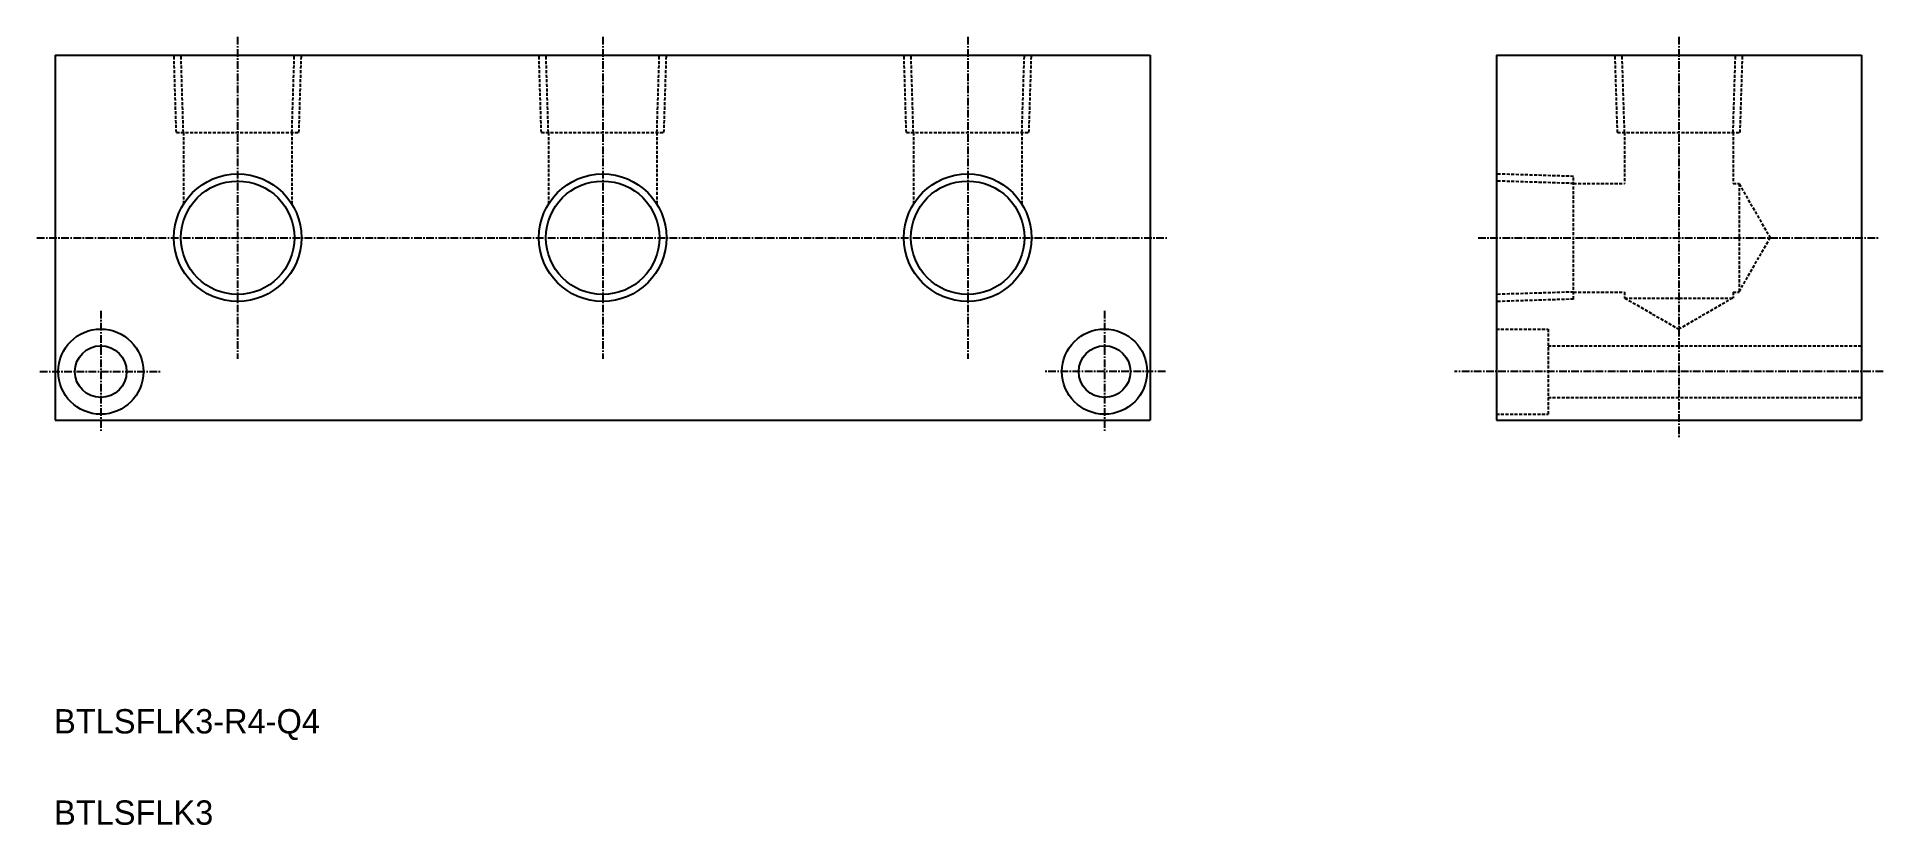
# Model space of a CAD drawing. Extents: x 70 to 373, y 94 to 223.
import ezdxf

# ---------------------------------------------------------------- set-up
doc = ezdxf.new("R2010")
doc.units = 0
doc.linetypes.add('CENTER', pattern=[2, 1.25, -0.25, 0.25, -0.25])
doc.linetypes.add('DASHED', pattern=[0.75, 0.5, -0.25])
doc.layers.get('0').update_dxf_attribs({"linetype": 'CONTINUOUS'})
doc.layers.add('CENTER', color=1, linetype='CENTER')

msp = doc.modelspace()

# ---------------------------------------------------------------- linework, layer by layer
at = {"color": 7, "linetype": 'CONTINUOUS'}
for p, q in [((72.55, 220.12), (252.55, 220.12)), ((72.55, 220.12), (72.55, 160.12)), ((252.55, 220.12), (252.55, 160.12)), ((309.45, 220.12), (369.45, 220.12)), ((309.45, 220.12), (309.45, 160.12)), ((369.45, 220.12), (369.45, 160.12)), ((72.55, 160.12), (252.55, 160.12)), ((309.45, 160.12), (369.45, 160.12))]:
    msp.add_line(p, q, dxfattribs=at)
at = {"color": 3, "linetype": 'DASHED'}
for p, q in [((92.47, 207.42), (92.08, 220.12)), ((93.63, 207.42), (93.24, 220.12)), ((111.47, 207.42), (111.87, 220.12)), ((112.63, 207.42), (113.03, 220.12)), ((152.47, 207.42), (152.08, 220.12)), ((153.63, 207.42), (153.24, 220.12)), ((171.47, 207.42), (171.87, 220.12)), ((172.63, 207.42), (173.03, 220.12)), ((212.47, 207.42), (212.08, 220.12)), ((213.63, 207.42), (213.24, 220.12)), ((231.47, 207.42), (231.87, 220.12)), ((232.63, 207.42), (233.03, 220.12)), ((329.37, 207.42), (328.97, 220.12)), ((330.53, 207.42), (330.13, 220.12)), ((348.37, 207.42), (348.76, 220.12)), ((349.53, 207.42), (349.93, 220.12)), ((92.47, 207.42), (112.63, 207.42)), ((93.63, 207.42), (93.63, 195.62)), ((111.47, 207.42), (111.47, 195.62)), ((152.47, 207.42), (172.63, 207.42)), ((153.63, 207.42), (153.63, 195.62)), ((171.47, 207.42), (171.47, 195.62)), ((212.47, 207.42), (232.63, 207.42)), ((213.63, 207.42), (213.63, 195.62)), ((231.47, 207.42), (231.47, 195.62)), ((329.37, 207.42), (349.53, 207.42)), ((330.53, 207.42), (330.53, 199.04)), ((348.37, 207.42), (348.37, 199.04)), ((322.15, 200.2), (309.45, 200.6)), ((322.15, 199.04), (309.45, 199.44)), ((322.15, 180.04), (322.15, 200.2)), ((322.15, 199.04), (330.53, 199.04)), ((348.37, 199.04), (349.37, 199.04)), ((349.37, 199.04), (349.37, 181.2)), ((349.37, 198.97), (354.47, 190.12)), ((349.37, 181.27), (354.47, 190.12)), ((322.15, 181.2), (309.45, 180.81)), ((322.15, 180.04), (309.45, 179.64)), ((322.15, 181.2), (330.53, 181.2)), ((330.53, 181.2), (330.53, 180.2)), ((330.53, 180.2), (348.37, 180.2)), ((330.6, 180.2), (339.45, 175.09)), ((348.29, 180.2), (339.45, 175.09)), ((348.37, 181.2), (348.37, 180.2)), ((348.37, 181.2), (349.37, 181.2)), ((309.45, 175.12), (317.95, 175.12)), ((317.95, 175.12), (317.95, 161.12)), ((317.95, 172.37), (369.45, 172.37)), ((309.45, 161.12), (317.95, 161.12)), ((317.95, 163.87), (369.45, 163.87))]:
    msp.add_line(p, q, dxfattribs=at)
at = {"color": 3}
for centre in [(102.55, 190.12), (162.55, 190.12), (222.55, 190.12)]:
    msp.add_circle(centre, 10.48, dxfattribs=at)
at = {"color": 7, "linetype": 'CONTINUOUS'}
for centre, radius in [((102.55, 190.12), 9.32), ((162.55, 190.12), 9.32), ((222.55, 190.12), 9.32), ((80.05, 168.12), 7), ((245.05, 168.12), 7), ((80.05, 168.12), 4.25), ((245.05, 168.12), 4.25)]:
    msp.add_circle(centre, radius, dxfattribs=at)
at = {"layer": 'CENTER', "color": 1, "linetype": 'CENTER'}
for p, q in [((102.55, 223.12), (102.55, 170.21)), ((162.55, 223.12), (162.55, 170.21)), ((222.55, 223.12), (222.55, 170.21)), ((339.45, 223.12), (339.45, 157.12)), ((69.55, 190.12), (255.55, 190.12)), ((306.45, 190.12), (372.45, 190.12)), ((80.05, 178.12), (80.05, 158.12)), ((245.05, 178.12), (245.05, 158.12)), ((70.05, 168.12), (90.05, 168.12)), ((255.05, 168.12), (235.05, 168.12)), ((373.02, 168.12), (302.59, 168.12))]:
    msp.add_line(p, q, dxfattribs=at)

# ---------------------------------------------------------------- texts
at = {"color": 7, "linetype": 'CONTINUOUS'}
for s, p in [('BTLSFLK3-R4-Q4', (72.38, 108.66)), ('BTLSFLK3', (72.38, 93.66))]:
    msp.add_text(s, height=4, dxfattribs=at).set_placement(p)

doc.saveas('drawing.dxf')
